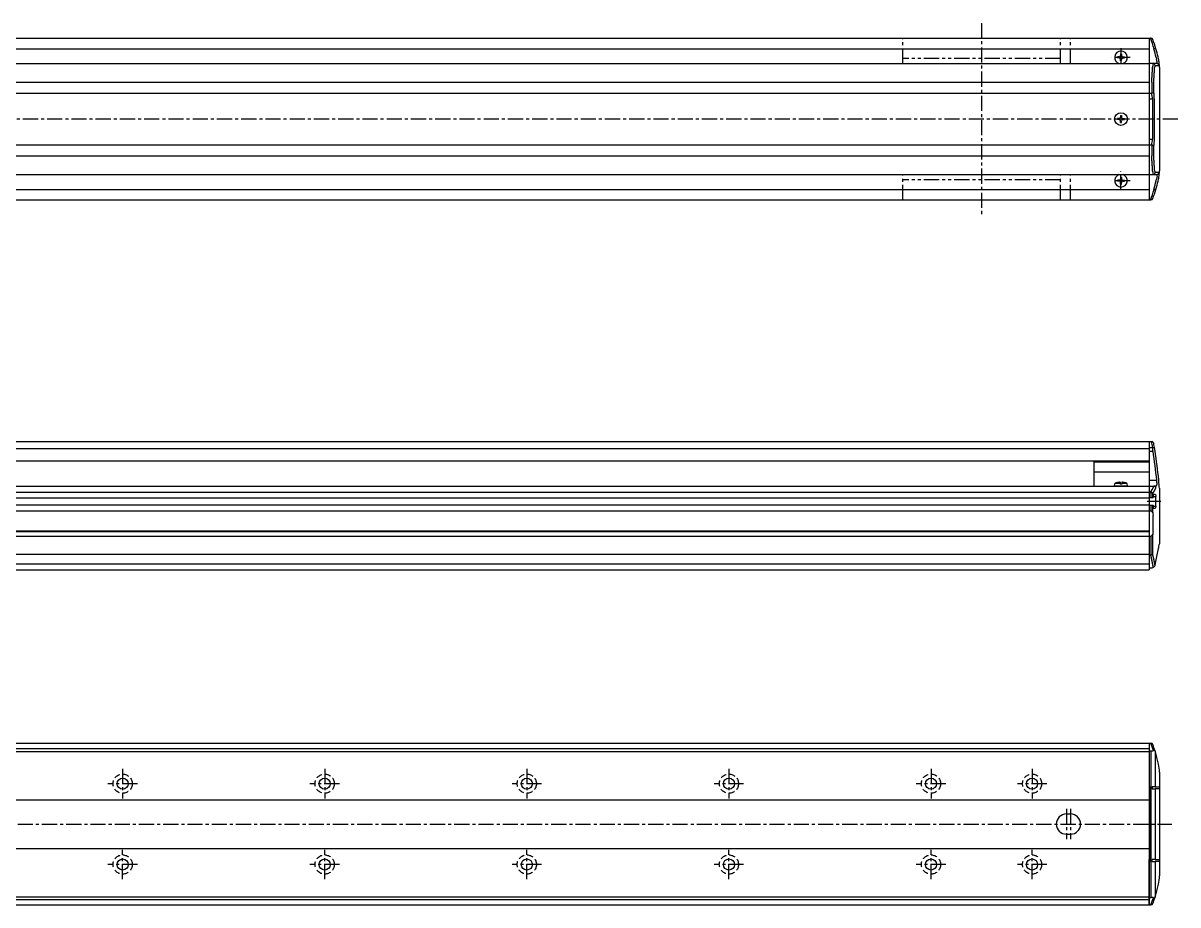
# Model space of a CAD drawing. Extents: x -693 to 450, y 35 to 506.
# Drawn here: x -122 to 450, y 69 to 506 of the extents above; entities that cross this region are included whole.
import ezdxf

# ---------------------------------------------------------------- set-up
doc = ezdxf.new("R2010")
doc.units = 0
for name, pattern in [('CENTER', [12, 7.5, -1.5, 1.5, -1.5]), ('DASHED', [4.5, 3, -1.5]), ('PHANTOM', [15, 7.5, -1.5, 1.5, -1.5, 1.5, -1.5])]:
    doc.linetypes.add(name, pattern=pattern)
doc.layers.get('0').update_dxf_attribs({"linetype": 'CONTINUOUS'})
doc.layers.add('CENTER', color=1, linetype='CENTER')

msp = doc.modelspace()

# ---------------------------------------------------------------- linework, layer by layer
at = {"color": 7, "linetype": 'CONTINUOUS'}
for p, q in [((-504.42, 498.26), (435.58, 498.26)), ((435.58, 498.26), (435.58, 418.26)), ((435.58, 498.26), (436.16, 498.26)), ((436.36, 498.26), (436.16, 498.26)), ((-258.42, 493.06), (435.58, 493.06)), ((437.97, 493.09), (437.82, 493.07)), ((-504.42, 485.76), (435.58, 485.76)), ((-258.42, 485.76), (435.58, 485.76)), ((419.83, 489.01), (419.83, 488.51)), ((420.58, 489.01), (419.83, 489.01)), ((420.58, 488.51), (419.83, 488.51)), ((421.33, 490.51), (421.33, 489.76)), ((421.33, 490.51), (421.83, 490.51)), ((421.33, 487.01), (421.33, 487.77)), ((421.33, 487.01), (421.83, 487.01)), ((421.83, 490.51), (421.83, 489.76)), ((421.83, 487.01), (421.83, 487.77)), ((422.57, 489.01), (423.33, 489.01)), ((422.57, 488.51), (423.33, 488.51)), ((423.33, 489.01), (423.33, 488.51)), ((439.25, 485.76), (435.58, 485.76)), ((438.97, 488.76), (439.18, 488.03)), ((440.16, 487.99), (439.94, 488.98)), ((440.48, 485.88), (440.48, 485.89)), ((438.41, 484.76), (440.24, 484.76)), ((440.58, 483.91), (440.58, 432.61)), ((-504.42, 476.53), (435.58, 476.53)), ((436.76, 476.51), (436.77, 476.51)), ((436.77, 476.51), (436.77, 471.02)), ((437.75, 471.6), (437.75, 476.34)), ((-504.42, 471), (435.58, 471)), ((435.58, 471.01), (436.66, 471.01)), ((436.77, 471.02), (436.66, 471.01)), ((435.58, 468.26), (437.09, 468.26)), ((437.09, 468.26), (437.09, 448.26)), ((438.08, 448.26), (438.08, 468.26)), ((419.83, 458.51), (419.83, 458.01)), ((420.58, 458.51), (419.83, 458.51)), ((420.58, 458.01), (419.83, 458.01)), ((421.33, 460.01), (421.33, 459.26)), ((421.33, 460.01), (421.83, 460.01)), ((421.33, 456.51), (421.33, 457.27)), ((421.83, 460.01), (421.83, 459.26)), ((421.83, 456.51), (421.83, 457.27)), ((422.57, 458.51), (423.33, 458.51)), ((422.57, 458.01), (423.33, 458.01)), ((423.33, 458.51), (423.33, 458.01)), ((421.33, 456.51), (421.83, 456.51)), ((435.58, 448.26), (437.09, 448.26)), ((-504.42, 445.53), (435.58, 445.53)), ((-504.42, 439.99), (435.58, 439.99)), ((435.58, 445.51), (436.66, 445.51)), ((436.66, 445.51), (436.77, 445.51)), ((436.77, 440.01), (436.76, 440.01)), ((436.77, 445.51), (436.77, 440.01)), ((437.75, 440.19), (437.75, 444.92)), ((-502.42, 430.76), (437.58, 430.76)), ((-258.42, 430.76), (435.58, 430.76)), ((421.33, 429.51), (421.33, 428.76)), ((421.33, 429.51), (421.83, 429.51)), ((421.83, 429.51), (421.83, 428.76)), ((435.58, 430.76), (439.25, 430.76)), ((440.24, 431.76), (438.41, 431.76)), ((440.48, 430.64), (440.48, 430.65)), ((-258.42, 423.46), (435.58, 423.46)), ((419.83, 428.01), (419.83, 427.51)), ((420.58, 428.01), (419.83, 428.01)), ((420.58, 427.51), (419.83, 427.51)), ((421.33, 426.01), (421.33, 426.77)), ((421.33, 426.01), (421.83, 426.01)), ((421.83, 426.01), (421.83, 426.77)), ((422.57, 428.01), (423.33, 428.01)), ((422.57, 427.51), (423.33, 427.51)), ((423.33, 428.01), (423.33, 427.51)), ((437.97, 423.44), (437.82, 423.46)), ((438.97, 427.76), (439.18, 428.5)), ((439.94, 427.54), (440.16, 428.54)), ((-504.42, 418.26), (435.58, 418.26)), ((435.58, 418.26), (436.16, 418.26)), ((436.16, 418.26), (436.36, 418.26)), ((-258.42, 298.59), (435.58, 298.59)), ((435.58, 298.59), (435.58, 236.09)), ((435.58, 298.59), (435.58, 289.09)), ((435.58, 298.59), (436.76, 298.59)), ((435.58, 298.59), (435.58, 289.09)), ((436.77, 298.59), (436.76, 298.59)), ((-258.42, 295.23), (435.58, 295.23)), ((435.58, 295.7), (437.27, 295.7)), ((435.58, 293.82), (437.43, 293.82)), ((-258.42, 289.09), (435.58, 289.09)), ((408.08, 289.09), (408.08, 276.59)), ((408.08, 288.62), (435.58, 288.62)), ((408.08, 283.63), (435.58, 283.63)), ((-504.42, 276.59), (435.58, 276.59)), ((418.43, 276.59), (418.54, 277.89)), ((424.73, 276.59), (418.43, 276.59)), ((421.18, 277.89), (418.54, 277.89)), ((421.18, 278.48), (421.18, 277.49)), ((421.98, 277.49), (421.18, 277.49)), ((421.98, 278.48), (421.98, 277.49)), ((424.61, 277.89), (421.98, 277.89)), ((424.73, 276.59), (424.61, 277.89)), ((435.58, 279.59), (439.25, 279.59)), ((435.58, 276.59), (437.82, 276.59)), ((435.58, 276.59), (435.58, 235.09)), ((438.97, 276.59), (437.82, 276.59)), ((437.82, 276.59), (437.97, 276.58)), ((439.18, 276.68), (438.97, 276.59)), ((440.48, 276.91), (440.48, 276.89)), ((440.58, 275.59), (440.58, 248.09)), ((-504.42, 273.59), (435.58, 273.59)), ((-504.42, 270.84), (435.58, 270.84)), ((435.58, 273.59), (436.16, 273.59)), ((435.58, 270.99), (437.55, 270.99)), ((436.16, 273.59), (436.36, 273.57)), ((436.36, 273.57), (436.36, 270.99)), ((437.29, 270.99), (437.29, 273.01)), ((438.49, 272.44), (437.55, 272.44)), ((437.55, 272.44), (437.55, 270.99)), ((437.55, 271.44), (438.81, 271.44)), ((438.81, 266.74), (438.81, 271.44)), ((-504.42, 267.34), (435.58, 267.34)), ((-504.42, 264.32), (435.58, 264.32)), ((435.58, 267.19), (437.55, 267.19)), ((435.58, 264.32), (436.36, 264.32)), ((436.36, 267.19), (436.36, 264.32)), ((437.29, 263.52), (437.29, 267.19)), ((437.55, 267.19), (437.55, 265.74)), ((437.55, 266.74), (438.81, 266.74)), ((437.55, 265.74), (438.49, 265.74)), ((437.43, 254.09), (437.43, 262.09)), ((-504.42, 254.39), (435.58, 254.39)), ((-504.42, 254.09), (435.58, 254.09)), ((-504.42, 251.85), (435.58, 251.85)), ((435.58, 251.85), (436.36, 251.85)), ((436.36, 251.85), (436.36, 242.59)), ((437.29, 242.85), (437.29, 252.65)), ((-504.42, 242.85), (435.58, 242.85)), ((435.58, 242.59), (436.31, 242.59)), ((436.36, 242.59), (436.31, 242.59)), ((-504.42, 238.09), (435.58, 238.09)), ((-504.42, 235.09), (435.58, 235.09)), ((435.58, 236.09), (436.52, 236.09)), ((438.47, 237.62), (438.43, 237.48)), ((-504.42, 149.3), (435.58, 149.3)), ((435.58, 149.3), (435.58, 69.3)), ((435.58, 149.3), (435.58, 126.85)), ((435.58, 149.3), (436.31, 149.3)), ((436.31, 149.3), (436.36, 149.3)), ((-504.42, 146.7), (435.58, 146.7)), ((-504.42, 145.3), (435.58, 145.3)), ((435.58, 145.55), (436.52, 145.55)), ((436.52, 73.05), (436.52, 145.55)), ((438.43, 145.51), (438.47, 145.38)), ((438.47, 145.38), (438.47, 127.8)), ((440.58, 134.95), (440.58, 83.65)), ((436.03, 127.8), (435.58, 127.8)), ((435.58, 126.85), (436.03, 126.85)), ((436.03, 127.8), (436.03, 90.8)), ((438.47, 127.8), (437.08, 127.8)), ((437.08, 127.8), (437.08, 126.8)), ((437.08, 126.8), (438.47, 126.8)), ((438.47, 127.8), (440.41, 127.8)), ((438.47, 126.8), (438.47, 91.8)), ((440.41, 126.8), (438.47, 126.8)), ((440.41, 127.8), (440.58, 127.75)), ((440.58, 126.74), (440.41, 126.8)), ((-504.42, 121.3), (435.58, 121.3)), ((394.58, 114.3), (396.58, 114.3)), ((394.58, 104.3), (396.58, 104.3)), ((-504.42, 97.3), (435.58, 97.3)), ((436.03, 91.76), (435.58, 91.75)), ((435.58, 69.3), (435.58, 91.75)), ((438.47, 91.8), (437.08, 91.8)), ((437.08, 90.8), (437.08, 91.8)), ((438.47, 91.8), (440.41, 91.8)), ((440.41, 91.8), (440.58, 91.86)), ((436.03, 90.8), (435.58, 90.8)), ((437.08, 90.8), (438.47, 90.8)), ((438.47, 90.8), (438.47, 73.22)), ((440.41, 90.8), (438.47, 90.8)), ((440.58, 90.86), (440.41, 90.8)), ((-504.42, 73.3), (435.58, 73.3)), ((-504.42, 71.9), (435.58, 71.9)), ((-504.42, 69.3), (435.58, 69.3)), ((435.58, 73.05), (436.52, 73.05)), ((435.58, 69.3), (436.31, 69.3)), ((436.36, 69.3), (436.31, 69.3)), ((438.47, 73.22), (438.43, 73.09))]:
    msp.add_line(p, q, dxfattribs=at)
at = {"color": 3, "linetype": 'PHANTOM'}
for p, q in [((313.58, 485.76), (313.58, 498.26)), ((391.58, 485.76), (391.58, 498.26)), ((396.58, 485.76), (396.58, 498.26)), ((391.58, 488.26), (313.58, 488.26)), ((313.58, 418.26), (313.58, 430.76)), ((391.58, 418.26), (391.58, 430.76)), ((396.58, 418.26), (396.58, 430.76)), ((391.58, 428.26), (313.58, 428.26))]:
    msp.add_line(p, q, dxfattribs=at)
at = {"color": 7, "linetype": 'CONTINUOUS'}
for points in [[(438.86, 493.09), (438.86, 493.09), (438.85, 493.11), (438.74, 493.17), (438.54, 493.18), (438.28, 493.15), (437.97, 493.09)], [(439.48, 486.57), (439.39, 487.13), (439.18, 488.03)], [(439.48, 429.96), (439.39, 429.4), (439.18, 428.5)], [(438.86, 423.44), (438.86, 423.44), (438.85, 423.42), (438.74, 423.36), (438.54, 423.35), (438.28, 423.38), (437.97, 423.44)], [(437.43, 293.82), (437.39, 294.24), (437.34, 294.87), (437.3, 295.37), (437.27, 295.7)], [(439.18, 276.68), (439.39, 277.07), (439.48, 277.54)], [(438.49, 272.44), (438.5, 272.44), (438.61, 272.37), (438.7, 272.2), (438.76, 271.96), (438.8, 271.66), (438.81, 271.44)], [(437.29, 263.52), (437.37, 263.03), (437.43, 262.09)], [(438.81, 266.74), (438.81, 266.64), (438.78, 266.32), (438.72, 266.03), (438.63, 265.83), (438.52, 265.74), (438.49, 265.74)], [(437.43, 254.09), (437.41, 253.54), (437.29, 252.65)], [(438.47, 237.62), (439.38, 241.71), (440.16, 245.67)], [(438.43, 145.51), (438.38, 145.61), (438.23, 145.74), (437.98, 145.8), (437.58, 145.73)], [(440.16, 139.03), (439.38, 142.3), (438.47, 145.38)], [(438.47, 73.22), (439.38, 76.31), (440.16, 79.58)], [(437.58, 72.88), (437.79, 72.82), (438.1, 72.82), (438.32, 72.92), (438.43, 73.09)]]:
    msp.add_lwpolyline(points, dxfattribs=at)
for points in [[(436.76, 476.51, 0), (436.76, 476.58, 0), (436.77, 476.64, 0), (436.77, 476.7, 0), (436.77, 476.76, 0), (436.78, 476.82, 0), (436.78, 476.89, 0), (436.79, 476.95, 0), (436.79, 477.01, 0), (436.79, 477.07, 0), (436.8, 477.13, 0), (436.8, 477.19, 0), (436.81, 477.26, 0), (436.81, 477.32, 0), (436.82, 477.38, 0), (436.82, 477.44, 0), (436.82, 477.5, 0), (436.83, 477.57, 0), (436.83, 477.63, 0), (436.84, 477.69, 0), (436.84, 477.75, 0), (436.85, 477.81, 0), (436.85, 477.88, 0), (436.85, 477.94, 0), (436.86, 478, 0), (436.86, 478.06, 0), (436.87, 478.12, 0), (436.87, 478.19, 0), (436.87, 478.25, 0), (436.88, 478.31, 0), (436.88, 478.37, 0), (436.89, 478.43, 0), (436.89, 478.5, 0), (436.89, 478.56, 0), (436.9, 478.62, 0), (436.9, 478.68, 0), (436.91, 478.74, 0), (436.91, 478.81, 0), (436.91, 478.87, 0), (436.92, 478.93, 0), (436.92, 478.99, 0), (436.93, 479.05, 0), (436.93, 479.12, 0), (436.93, 479.18, 0), (436.94, 479.24, 0), (436.94, 479.3, 0), (436.95, 479.36, 0), (436.95, 479.42, 0), (436.95, 479.49, 0), (436.96, 479.55, 0), (436.96, 479.61, 0), (436.97, 479.67, 0), (436.97, 479.74, 0), (436.98, 479.8, 0), (436.98, 479.86, 0), (436.98, 479.92, 0), (436.99, 479.98, 0), (436.99, 480.05, 0), (437, 480.11, 0), (437, 480.17, 0), (437, 480.23, 0), (437.01, 480.29, 0), (437.01, 480.36, 0), (437.01, 480.42, 0), (437.02, 480.48, 0), (437.02, 480.54, 0), (437.03, 480.6, 0), (437.03, 480.67, 0), (437.04, 480.73, 0), (437.04, 480.79, 0), (437.04, 480.85, 0), (437.05, 480.91, 0), (437.05, 480.98, 0), (437.06, 481.04, 0), (437.06, 481.1, 0), (437.06, 481.16, 0), (437.07, 481.22, 0), (437.07, 481.29, 0), (437.07, 481.35, 0), (437.08, 481.41, 0), (437.08, 481.47, 0), (437.09, 481.53, 0), (437.09, 481.59, 0), (437.1, 481.66, 0), (437.1, 481.72, 0), (437.1, 481.78, 0), (437.11, 481.84, 0), (437.11, 481.9, 0), (437.11, 481.97, 0), (437.12, 482.03, 0), (437.12, 482.09, 0), (437.13, 482.15, 0), (437.13, 482.21, 0), (437.13, 482.28, 0), (437.14, 482.34, 0), (437.14, 482.4, 0), (437.15, 482.46, 0), (437.15, 482.52, 0), (437.15, 482.59, 0), (437.16, 482.65, 0), (437.16, 482.71, 0), (437.16, 482.77, 0), (437.17, 482.83, 0), (437.17, 482.9, 0), (437.18, 482.96, 0), (437.18, 483.02, 0), (437.19, 483.08, 0), (437.19, 483.14, 0), (437.19, 483.21, 0), (437.2, 483.27, 0), (437.2, 483.33, 0), (437.2, 483.39, 0), (437.21, 483.45, 0), (437.21, 483.52, 0), (437.22, 483.58, 0), (437.22, 483.64, 0), (437.22, 483.7, 0), (437.23, 483.77, 0), (437.23, 483.83, 0), (437.23, 483.89, 0), (437.24, 483.95, 0), (437.24, 484.01, 0), (437.25, 484.08, 0), (437.25, 484.14, 0), (437.25, 484.2, 0), (437.26, 484.26, 0), (437.26, 484.32, 0), (437.27, 484.39, 0), (437.27, 484.45, 0)], [(437.75, 476.34, 0), (437.76, 476.4, 0), (437.76, 476.46, 0), (437.76, 476.52, 0), (437.77, 476.58, 0), (437.77, 476.64, 0), (437.78, 476.7, 0), (437.78, 476.76, 0), (437.78, 476.82, 0), (437.79, 476.88, 0), (437.79, 476.94, 0), (437.8, 477, 0), (437.8, 477.06, 0), (437.8, 477.13, 0), (437.81, 477.19, 0), (437.81, 477.25, 0), (437.82, 477.31, 0), (437.82, 477.37, 0), (437.83, 477.43, 0), (437.83, 477.49, 0), (437.83, 477.55, 0), (437.84, 477.61, 0), (437.84, 477.67, 0), (437.85, 477.73, 0), (437.85, 477.79, 0), (437.85, 477.85, 0), (437.86, 477.91, 0), (437.86, 477.97, 0), (437.87, 478.04, 0), (437.87, 478.1, 0), (437.87, 478.16, 0), (437.88, 478.22, 0), (437.88, 478.28, 0), (437.89, 478.34, 0), (437.89, 478.4, 0), (437.89, 478.46, 0), (437.9, 478.52, 0), (437.9, 478.58, 0), (437.91, 478.64, 0), (437.91, 478.7, 0), (437.91, 478.76, 0), (437.92, 478.82, 0), (437.92, 478.88, 0), (437.93, 478.94, 0), (437.93, 479.01, 0), (437.93, 479.07, 0), (437.94, 479.13, 0), (437.94, 479.19, 0), (437.95, 479.25, 0), (437.95, 479.31, 0), (437.95, 479.37, 0), (437.96, 479.43, 0), (437.96, 479.49, 0), (437.97, 479.55, 0), (437.97, 479.61, 0), (437.97, 479.67, 0), (437.98, 479.73, 0), (437.98, 479.8, 0), (437.99, 479.86, 0), (437.99, 479.92, 0), (437.99, 479.98, 0), (438, 480.04, 0), (438, 480.1, 0), (438, 480.16, 0), (438.01, 480.22, 0), (438.01, 480.28, 0), (438.02, 480.34, 0), (438.02, 480.4, 0), (438.02, 480.46, 0), (438.03, 480.52, 0), (438.03, 480.58, 0), (438.04, 480.64, 0), (438.04, 480.7, 0), (438.04, 480.77, 0), (438.05, 480.83, 0), (438.05, 480.89, 0), (438.06, 480.95, 0), (438.06, 481.01, 0), (438.06, 481.07, 0), (438.07, 481.13, 0), (438.07, 481.19, 0), (438.08, 481.25, 0), (438.08, 481.31, 0), (438.08, 481.37, 0), (438.09, 481.43, 0), (438.09, 481.49, 0), (438.1, 481.55, 0), (438.1, 481.62, 0), (438.1, 481.68, 0), (438.11, 481.74, 0), (438.11, 481.8, 0), (438.11, 481.86, 0), (438.12, 481.92, 0), (438.12, 481.98, 0), (438.13, 482.04, 0), (438.13, 482.1, 0), (438.13, 482.16, 0), (438.14, 482.22, 0), (438.14, 482.28, 0), (438.14, 482.35, 0), (438.15, 482.4, 0), (438.15, 482.47, 0), (438.16, 482.53, 0), (438.16, 482.59, 0), (438.16, 482.65, 0), (438.17, 482.71, 0), (438.17, 482.77, 0), (438.18, 482.83, 0), (438.18, 482.89, 0), (438.18, 482.95, 0), (438.19, 483.01, 0), (438.19, 483.07, 0), (438.19, 483.13, 0), (438.2, 483.19, 0), (438.2, 483.26, 0), (438.21, 483.32, 0), (438.21, 483.38, 0), (438.21, 483.44, 0), (438.22, 483.5, 0), (438.22, 483.56, 0), (438.23, 483.62, 0), (438.23, 483.68, 0), (438.23, 483.74, 0), (438.24, 483.8, 0), (438.24, 483.86, 0), (438.25, 483.92, 0), (438.25, 483.99, 0), (438.25, 484.05, 0), (438.26, 484.11, 0)], [(437.27, 432.08, 0), (437.27, 432.14, 0), (437.26, 432.2, 0), (437.26, 432.27, 0), (437.25, 432.33, 0), (437.25, 432.39, 0), (437.25, 432.45, 0), (437.24, 432.51, 0), (437.24, 432.58, 0), (437.23, 432.64, 0), (437.23, 432.7, 0), (437.23, 432.76, 0), (437.22, 432.82, 0), (437.22, 432.89, 0), (437.22, 432.95, 0), (437.21, 433.01, 0), (437.21, 433.07, 0), (437.2, 433.13, 0), (437.2, 433.2, 0), (437.2, 433.26, 0), (437.19, 433.32, 0), (437.19, 433.38, 0), (437.19, 433.44, 0), (437.18, 433.51, 0), (437.18, 433.57, 0), (437.17, 433.63, 0), (437.17, 433.69, 0), (437.16, 433.76, 0), (437.16, 433.82, 0), (437.16, 433.88, 0), (437.15, 433.94, 0), (437.15, 434, 0), (437.15, 434.07, 0), (437.14, 434.13, 0), (437.14, 434.19, 0), (437.13, 434.25, 0), (437.13, 434.31, 0), (437.13, 434.38, 0), (437.12, 434.44, 0), (437.12, 434.5, 0), (437.11, 434.56, 0), (437.11, 434.62, 0), (437.11, 434.69, 0), (437.1, 434.75, 0), (437.1, 434.81, 0), (437.1, 434.87, 0), (437.09, 434.93, 0), (437.09, 435, 0), (437.08, 435.06, 0), (437.08, 435.12, 0), (437.07, 435.18, 0), (437.07, 435.24, 0), (437.07, 435.31, 0), (437.06, 435.37, 0), (437.06, 435.43, 0), (437.06, 435.49, 0), (437.05, 435.55, 0), (437.05, 435.62, 0), (437.04, 435.68, 0), (437.04, 435.74, 0), (437.04, 435.8, 0), (437.03, 435.86, 0), (437.03, 435.93, 0), (437.02, 435.99, 0), (437.02, 436.05, 0), (437.01, 436.11, 0), (437.01, 436.17, 0), (437.01, 436.24, 0), (437, 436.3, 0), (437, 436.36, 0), (437, 436.42, 0), (436.99, 436.48, 0), (436.99, 436.55, 0), (436.98, 436.61, 0), (436.98, 436.67, 0), (436.98, 436.73, 0), (436.97, 436.79, 0), (436.97, 436.86, 0), (436.96, 436.92, 0), (436.96, 436.98, 0), (436.95, 437.04, 0), (436.95, 437.1, 0), (436.95, 437.16, 0), (436.94, 437.23, 0), (436.94, 437.29, 0), (436.93, 437.35, 0), (436.93, 437.41, 0), (436.93, 437.48, 0), (436.92, 437.54, 0), (436.92, 437.6, 0), (436.91, 437.66, 0), (436.91, 437.72, 0), (436.91, 437.78, 0), (436.9, 437.85, 0), (436.9, 437.91, 0), (436.89, 437.97, 0), (436.89, 438.03, 0), (436.89, 438.1, 0), (436.88, 438.16, 0), (436.88, 438.22, 0), (436.87, 438.28, 0), (436.87, 438.34, 0), (436.87, 438.4, 0), (436.86, 438.47, 0), (436.86, 438.53, 0), (436.85, 438.59, 0), (436.85, 438.65, 0), (436.85, 438.71, 0), (436.84, 438.78, 0), (436.84, 438.84, 0), (436.83, 438.9, 0), (436.83, 438.96, 0), (436.82, 439.02, 0), (436.82, 439.09, 0), (436.82, 439.15, 0), (436.81, 439.21, 0), (436.81, 439.27, 0), (436.8, 439.33, 0), (436.8, 439.39, 0), (436.79, 439.46, 0), (436.79, 439.52, 0), (436.79, 439.58, 0), (436.78, 439.64, 0), (436.78, 439.7, 0), (436.77, 439.77, 0), (436.77, 439.83, 0), (436.77, 439.89, 0), (436.76, 439.95, 0), (436.76, 440.01, 0)], [(438.26, 432.42, 0), (438.25, 432.48, 0), (438.25, 432.54, 0), (438.25, 432.61, 0), (438.24, 432.66, 0), (438.24, 432.73, 0), (438.23, 432.79, 0), (438.23, 432.85, 0), (438.23, 432.91, 0), (438.22, 432.97, 0), (438.22, 433.03, 0), (438.21, 433.09, 0), (438.21, 433.15, 0), (438.21, 433.21, 0), (438.2, 433.27, 0), (438.2, 433.33, 0), (438.19, 433.39, 0), (438.19, 433.45, 0), (438.19, 433.52, 0), (438.18, 433.58, 0), (438.18, 433.64, 0), (438.18, 433.7, 0), (438.17, 433.76, 0), (438.17, 433.82, 0), (438.16, 433.88, 0), (438.16, 433.94, 0), (438.16, 434, 0), (438.15, 434.06, 0), (438.15, 434.12, 0), (438.14, 434.18, 0), (438.14, 434.25, 0), (438.14, 434.31, 0), (438.13, 434.37, 0), (438.13, 434.43, 0), (438.13, 434.49, 0), (438.12, 434.55, 0), (438.12, 434.61, 0), (438.11, 434.67, 0), (438.11, 434.73, 0), (438.11, 434.79, 0), (438.1, 434.85, 0), (438.1, 434.91, 0), (438.1, 434.97, 0), (438.09, 435.03, 0), (438.09, 435.1, 0), (438.08, 435.16, 0), (438.08, 435.22, 0), (438.08, 435.28, 0), (438.07, 435.34, 0), (438.07, 435.4, 0), (438.06, 435.46, 0), (438.06, 435.52, 0), (438.06, 435.58, 0), (438.05, 435.64, 0), (438.05, 435.7, 0), (438.04, 435.76, 0), (438.04, 435.82, 0), (438.04, 435.88, 0), (438.03, 435.94, 0), (438.03, 436, 0), (438.02, 436.07, 0), (438.02, 436.13, 0), (438.02, 436.19, 0), (438.01, 436.25, 0), (438.01, 436.31, 0), (438, 436.37, 0), (438, 436.43, 0), (438, 436.49, 0), (437.99, 436.55, 0), (437.99, 436.61, 0), (437.99, 436.67, 0), (437.98, 436.73, 0), (437.98, 436.79, 0), (437.97, 436.85, 0), (437.97, 436.92, 0), (437.97, 436.98, 0), (437.96, 437.04, 0), (437.96, 437.1, 0), (437.95, 437.16, 0), (437.95, 437.22, 0), (437.95, 437.28, 0), (437.94, 437.34, 0), (437.94, 437.4, 0), (437.93, 437.46, 0), (437.93, 437.52, 0), (437.93, 437.58, 0), (437.92, 437.64, 0), (437.92, 437.7, 0), (437.91, 437.76, 0), (437.91, 437.83, 0), (437.91, 437.89, 0), (437.9, 437.95, 0), (437.9, 438.01, 0), (437.89, 438.07, 0), (437.89, 438.13, 0), (437.89, 438.19, 0), (437.88, 438.25, 0), (437.88, 438.31, 0), (437.87, 438.37, 0), (437.87, 438.43, 0), (437.87, 438.49, 0), (437.86, 438.55, 0), (437.86, 438.61, 0), (437.85, 438.68, 0), (437.85, 438.74, 0), (437.85, 438.8, 0), (437.84, 438.86, 0), (437.84, 438.92, 0), (437.83, 438.98, 0), (437.83, 439.04, 0), (437.83, 439.1, 0), (437.82, 439.16, 0), (437.82, 439.22, 0), (437.81, 439.28, 0), (437.81, 439.34, 0), (437.8, 439.4, 0), (437.8, 439.46, 0), (437.8, 439.52, 0), (437.79, 439.58, 0), (437.79, 439.64, 0), (437.78, 439.71, 0), (437.78, 439.77, 0), (437.78, 439.83, 0), (437.77, 439.89, 0), (437.77, 439.95, 0), (437.76, 440.01, 0), (437.76, 440.07, 0), (437.76, 440.13, 0), (437.75, 440.19, 0)], [(421.18, 278.48, 0), (421.16, 278.48, 0), (421.13, 278.48, 0), (421.11, 278.47, 0), (421.09, 278.47, 0), (421.07, 278.47, 0), (421.05, 278.47, 0), (421.03, 278.47, 0), (421.01, 278.47, 0), (420.99, 278.46, 0), (420.96, 278.46, 0), (420.94, 278.46, 0), (420.92, 278.46, 0), (420.9, 278.46, 0), (420.88, 278.46, 0), (420.86, 278.45, 0), (420.84, 278.45, 0), (420.82, 278.45, 0), (420.8, 278.45, 0), (420.77, 278.45, 0), (420.75, 278.44, 0), (420.73, 278.44, 0), (420.71, 278.44, 0), (420.69, 278.44, 0), (420.67, 278.44, 0), (420.65, 278.43, 0), (420.63, 278.43, 0), (420.61, 278.43, 0), (420.58, 278.43, 0), (420.56, 278.42, 0), (420.54, 278.42, 0), (420.52, 278.42, 0), (420.5, 278.41, 0), (420.48, 278.41, 0), (420.46, 278.41, 0), (420.44, 278.4, 0), (420.42, 278.4, 0), (420.4, 278.4, 0), (420.38, 278.4, 0), (420.35, 278.39, 0), (420.33, 278.39, 0), (420.31, 278.39, 0), (420.29, 278.38, 0), (420.27, 278.38, 0), (420.25, 278.38, 0), (420.23, 278.37, 0), (420.21, 278.37, 0), (420.19, 278.37, 0), (420.17, 278.36, 0), (420.14, 278.36, 0), (420.12, 278.35, 0), (420.1, 278.35, 0), (420.08, 278.35, 0), (420.06, 278.34, 0), (420.04, 278.34, 0), (420.02, 278.33, 0), (420, 278.33, 0), (419.98, 278.32, 0), (419.96, 278.32, 0), (419.94, 278.32, 0), (419.92, 278.31, 0), (419.9, 278.31, 0), (419.88, 278.3, 0), (419.85, 278.3, 0), (419.83, 278.29, 0), (419.81, 278.29, 0), (419.79, 278.29, 0), (419.77, 278.28, 0), (419.75, 278.27, 0), (419.73, 278.27, 0), (419.71, 278.26, 0), (419.69, 278.26, 0), (419.67, 278.25, 0), (419.65, 278.25, 0), (419.63, 278.25, 0), (419.61, 278.24, 0), (419.59, 278.24, 0), (419.57, 278.23, 0), (419.55, 278.22, 0), (419.52, 278.22, 0), (419.5, 278.21, 0), (419.48, 278.21, 0), (419.46, 278.2, 0), (419.44, 278.2, 0), (419.42, 278.19, 0), (419.4, 278.19, 0), (419.38, 278.18, 0), (419.36, 278.17, 0), (419.34, 278.17, 0), (419.32, 278.16, 0), (419.3, 278.15, 0), (419.28, 278.15, 0), (419.26, 278.14, 0), (419.24, 278.14, 0), (419.22, 278.13, 0), (419.2, 278.12, 0), (419.18, 278.12, 0), (419.16, 278.11, 0), (419.14, 278.11, 0), (419.12, 278.1, 0), (419.1, 278.09, 0), (419.08, 278.09, 0), (419.06, 278.08, 0), (419.04, 278.07, 0), (419.02, 278.06, 0), (419, 278.06, 0), (418.98, 278.05, 0), (418.96, 278.05, 0), (418.94, 278.04, 0), (418.92, 278.03, 0), (418.9, 278.02, 0), (418.88, 278.02, 0), (418.86, 278.01, 0), (418.84, 278, 0), (418.82, 278, 0), (418.8, 277.99, 0), (418.78, 277.98, 0), (418.76, 277.97, 0), (418.74, 277.96, 0), (418.72, 277.96, 0), (418.7, 277.95, 0), (418.68, 277.94, 0), (418.66, 277.93, 0), (418.64, 277.93, 0), (418.62, 277.92, 0), (418.6, 277.91, 0), (418.58, 277.9, 0), (418.56, 277.89, 0), (418.54, 277.89, 0)], [(424.61, 277.89, 0), (424.59, 277.89, 0), (424.57, 277.9, 0), (424.55, 277.91, 0), (424.54, 277.92, 0), (424.51, 277.93, 0), (424.5, 277.93, 0), (424.48, 277.94, 0), (424.46, 277.95, 0), (424.44, 277.96, 0), (424.42, 277.96, 0), (424.4, 277.97, 0), (424.38, 277.98, 0), (424.36, 277.99, 0), (424.34, 278, 0), (424.32, 278, 0), (424.3, 278.01, 0), (424.28, 278.02, 0), (424.26, 278.02, 0), (424.24, 278.03, 0), (424.22, 278.04, 0), (424.2, 278.05, 0), (424.18, 278.05, 0), (424.16, 278.06, 0), (424.14, 278.06, 0), (424.12, 278.07, 0), (424.1, 278.08, 0), (424.08, 278.09, 0), (424.06, 278.09, 0), (424.04, 278.1, 0), (424.02, 278.11, 0), (424, 278.11, 0), (423.97, 278.12, 0), (423.95, 278.12, 0), (423.93, 278.13, 0), (423.92, 278.14, 0), (423.89, 278.14, 0), (423.87, 278.15, 0), (423.85, 278.15, 0), (423.83, 278.16, 0), (423.81, 278.17, 0), (423.79, 278.17, 0), (423.77, 278.18, 0), (423.75, 278.19, 0), (423.73, 278.19, 0), (423.71, 278.2, 0), (423.69, 278.2, 0), (423.67, 278.21, 0), (423.65, 278.21, 0), (423.63, 278.22, 0), (423.61, 278.22, 0), (423.59, 278.23, 0), (423.57, 278.24, 0), (423.55, 278.24, 0), (423.53, 278.25, 0), (423.51, 278.25, 0), (423.48, 278.25, 0), (423.46, 278.26, 0), (423.44, 278.26, 0), (423.42, 278.27, 0), (423.4, 278.27, 0), (423.38, 278.28, 0), (423.36, 278.29, 0), (423.34, 278.29, 0), (423.32, 278.29, 0), (423.3, 278.3, 0), (423.28, 278.3, 0), (423.26, 278.31, 0), (423.24, 278.31, 0), (423.22, 278.32, 0), (423.2, 278.32, 0), (423.17, 278.32, 0), (423.15, 278.33, 0), (423.13, 278.33, 0), (423.11, 278.34, 0), (423.09, 278.34, 0), (423.07, 278.35, 0), (423.05, 278.35, 0), (423.03, 278.35, 0), (423.01, 278.36, 0), (422.99, 278.36, 0), (422.97, 278.37, 0), (422.95, 278.37, 0), (422.93, 278.37, 0), (422.9, 278.38, 0), (422.88, 278.38, 0), (422.86, 278.38, 0), (422.84, 278.39, 0), (422.82, 278.39, 0), (422.8, 278.39, 0), (422.78, 278.4, 0), (422.76, 278.4, 0), (422.74, 278.4, 0), (422.71, 278.4, 0), (422.69, 278.41, 0), (422.67, 278.41, 0), (422.65, 278.41, 0), (422.63, 278.42, 0), (422.61, 278.42, 0), (422.59, 278.42, 0), (422.57, 278.43, 0), (422.55, 278.43, 0), (422.53, 278.43, 0), (422.5, 278.43, 0), (422.48, 278.44, 0), (422.46, 278.44, 0), (422.44, 278.44, 0), (422.42, 278.44, 0), (422.4, 278.44, 0), (422.38, 278.45, 0), (422.36, 278.45, 0), (422.34, 278.45, 0), (422.31, 278.45, 0), (422.29, 278.45, 0), (422.27, 278.46, 0), (422.25, 278.46, 0), (422.23, 278.46, 0), (422.21, 278.46, 0), (422.19, 278.46, 0), (422.17, 278.46, 0), (422.15, 278.47, 0), (422.12, 278.47, 0), (422.1, 278.47, 0), (422.08, 278.47, 0), (422.06, 278.47, 0), (422.04, 278.47, 0), (422.02, 278.48, 0), (422, 278.48, 0), (421.98, 278.48, 0)], [(436.16, 273.59, 0), (436.18, 273.61, 0), (436.19, 273.63, 0), (436.21, 273.66, 0), (436.23, 273.68, 0), (436.24, 273.7, 0), (436.26, 273.73, 0), (436.27, 273.75, 0), (436.29, 273.77, 0), (436.3, 273.79, 0), (436.32, 273.82, 0), (436.33, 273.84, 0), (436.35, 273.86, 0), (436.37, 273.89, 0), (436.38, 273.91, 0), (436.4, 273.93, 0), (436.41, 273.95, 0), (436.43, 273.98, 0), (436.44, 274, 0), (436.46, 274.02, 0), (436.47, 274.05, 0), (436.49, 274.07, 0), (436.51, 274.09, 0), (436.52, 274.12, 0), (436.54, 274.14, 0), (436.55, 274.16, 0), (436.57, 274.19, 0), (436.58, 274.21, 0), (436.6, 274.23, 0), (436.61, 274.26, 0), (436.63, 274.28, 0), (436.64, 274.3, 0), (436.66, 274.32, 0), (436.67, 274.35, 0), (436.69, 274.37, 0), (436.7, 274.39, 0), (436.72, 274.42, 0), (436.73, 274.44, 0), (436.75, 274.46, 0), (436.76, 274.49, 0), (436.78, 274.51, 0), (436.79, 274.53, 0), (436.81, 274.56, 0), (436.82, 274.58, 0), (436.84, 274.6, 0), (436.85, 274.63, 0), (436.87, 274.65, 0), (436.88, 274.67, 0), (436.89, 274.7, 0), (436.91, 274.72, 0), (436.92, 274.74, 0), (436.94, 274.77, 0), (436.95, 274.79, 0), (436.97, 274.81, 0), (436.98, 274.84, 0), (437, 274.86, 0), (437.01, 274.88, 0), (437.02, 274.91, 0), (437.04, 274.93, 0), (437.05, 274.95, 0), (437.07, 274.98, 0), (437.08, 275, 0), (437.1, 275.02, 0), (437.11, 275.05, 0), (437.12, 275.07, 0), (437.14, 275.09, 0), (437.15, 275.12, 0), (437.17, 275.14, 0), (437.18, 275.16, 0), (437.19, 275.19, 0), (437.21, 275.21, 0), (437.22, 275.23, 0), (437.24, 275.26, 0), (437.25, 275.28, 0), (437.26, 275.3, 0), (437.28, 275.33, 0), (437.29, 275.35, 0), (437.31, 275.37, 0), (437.32, 275.4, 0), (437.33, 275.42, 0), (437.35, 275.44, 0), (437.36, 275.47, 0), (437.37, 275.49, 0), (437.39, 275.51, 0), (437.4, 275.54, 0), (437.41, 275.56, 0), (437.43, 275.58, 0), (437.44, 275.61, 0), (437.45, 275.63, 0), (437.47, 275.65, 0), (437.48, 275.68, 0), (437.5, 275.7, 0), (437.51, 275.73, 0), (437.52, 275.75, 0), (437.53, 275.77, 0), (437.55, 275.8, 0), (437.56, 275.82, 0), (437.57, 275.84, 0), (437.59, 275.87, 0), (437.6, 275.89, 0), (437.61, 275.91, 0), (437.63, 275.94, 0), (437.64, 275.96, 0), (437.65, 275.99, 0), (437.66, 276.01, 0), (437.68, 276.03, 0), (437.69, 276.06, 0), (437.7, 276.08, 0), (437.72, 276.1, 0), (437.73, 276.13, 0), (437.74, 276.15, 0), (437.75, 276.17, 0), (437.77, 276.2, 0), (437.78, 276.22, 0), (437.79, 276.25, 0), (437.81, 276.27, 0), (437.82, 276.29, 0), (437.83, 276.32, 0), (437.84, 276.34, 0), (437.86, 276.36, 0), (437.87, 276.39, 0), (437.88, 276.41, 0), (437.89, 276.43, 0), (437.91, 276.46, 0), (437.92, 276.48, 0), (437.93, 276.5, 0), (437.94, 276.53, 0), (437.95, 276.55, 0), (437.97, 276.58, 0)], [(437.29, 273.01, 0), (437.3, 273.03, 0), (437.32, 273.05, 0), (437.33, 273.07, 0), (437.35, 273.09, 0), (437.36, 273.11, 0), (437.37, 273.13, 0), (437.39, 273.15, 0), (437.4, 273.17, 0), (437.41, 273.19, 0), (437.43, 273.21, 0), (437.44, 273.23, 0), (437.45, 273.25, 0), (437.47, 273.27, 0), (437.48, 273.29, 0), (437.49, 273.31, 0), (437.51, 273.33, 0), (437.52, 273.35, 0), (437.53, 273.37, 0), (437.55, 273.39, 0), (437.56, 273.41, 0), (437.57, 273.43, 0), (437.59, 273.45, 0), (437.6, 273.47, 0), (437.61, 273.49, 0), (437.63, 273.51, 0), (437.64, 273.53, 0), (437.65, 273.55, 0), (437.66, 273.57, 0), (437.68, 273.59, 0), (437.69, 273.61, 0), (437.7, 273.63, 0), (437.72, 273.65, 0), (437.73, 273.67, 0), (437.74, 273.69, 0), (437.76, 273.71, 0), (437.77, 273.73, 0), (437.78, 273.75, 0), (437.79, 273.77, 0), (437.81, 273.79, 0), (437.82, 273.81, 0), (437.83, 273.83, 0), (437.85, 273.85, 0), (437.86, 273.87, 0), (437.87, 273.89, 0), (437.88, 273.91, 0), (437.9, 273.93, 0), (437.91, 273.95, 0), (437.92, 273.97, 0), (437.93, 273.99, 0), (437.95, 274.01, 0), (437.96, 274.03, 0), (437.97, 274.05, 0), (437.99, 274.07, 0), (438, 274.09, 0), (438.01, 274.11, 0), (438.02, 274.13, 0), (438.03, 274.15, 0), (438.05, 274.17, 0), (438.06, 274.19, 0), (438.07, 274.21, 0), (438.08, 274.23, 0), (438.1, 274.25, 0), (438.11, 274.27, 0), (438.12, 274.29, 0), (438.13, 274.31, 0), (438.14, 274.33, 0), (438.16, 274.35, 0), (438.17, 274.37, 0), (438.18, 274.39, 0), (438.19, 274.41, 0), (438.21, 274.43, 0), (438.22, 274.45, 0), (438.23, 274.47, 0), (438.24, 274.49, 0), (438.25, 274.51, 0), (438.27, 274.53, 0), (438.28, 274.55, 0), (438.29, 274.57, 0), (438.3, 274.59, 0), (438.31, 274.61, 0), (438.33, 274.63, 0), (438.34, 274.65, 0), (438.35, 274.67, 0), (438.36, 274.69, 0), (438.37, 274.71, 0), (438.38, 274.73, 0), (438.4, 274.75, 0), (438.41, 274.77, 0), (438.42, 274.79, 0), (438.43, 274.81, 0), (438.44, 274.83, 0), (438.46, 274.86, 0), (438.47, 274.88, 0), (438.48, 274.89, 0), (438.49, 274.92, 0), (438.5, 274.94, 0), (438.51, 274.96, 0), (438.52, 274.98, 0), (438.54, 275, 0), (438.55, 275.02, 0), (438.56, 275.04, 0), (438.57, 275.06, 0), (438.58, 275.08, 0), (438.59, 275.1, 0), (438.61, 275.12, 0), (438.62, 275.14, 0), (438.63, 275.16, 0), (438.64, 275.18, 0), (438.65, 275.2, 0), (438.66, 275.22, 0), (438.67, 275.24, 0), (438.68, 275.26, 0), (438.69, 275.28, 0), (438.71, 275.3, 0), (438.72, 275.32, 0), (438.73, 275.34, 0), (438.74, 275.36, 0), (438.75, 275.38, 0), (438.76, 275.4, 0), (438.77, 275.42, 0), (438.78, 275.44, 0), (438.8, 275.46, 0), (438.81, 275.49, 0), (438.82, 275.5, 0), (438.83, 275.53, 0), (438.84, 275.55, 0), (438.85, 275.57, 0), (438.86, 275.59, 0)], [(437.58, 236.39, 0), (437.58, 236.44, 0), (437.57, 236.49, 0), (437.56, 236.54, 0), (437.55, 236.59, 0), (437.54, 236.64, 0), (437.53, 236.69, 0), (437.52, 236.74, 0), (437.51, 236.78, 0), (437.5, 236.83, 0), (437.49, 236.88, 0), (437.48, 236.93, 0), (437.48, 236.98, 0), (437.46, 237.03, 0), (437.46, 237.08, 0), (437.45, 237.13, 0), (437.44, 237.18, 0), (437.43, 237.22, 0), (437.42, 237.27, 0), (437.41, 237.32, 0), (437.4, 237.37, 0), (437.39, 237.42, 0), (437.38, 237.47, 0), (437.37, 237.52, 0), (437.36, 237.56, 0), (437.35, 237.61, 0), (437.34, 237.66, 0), (437.33, 237.71, 0), (437.32, 237.76, 0), (437.31, 237.81, 0), (437.31, 237.86, 0), (437.3, 237.91, 0), (437.29, 237.96, 0), (437.28, 238, 0), (437.27, 238.05, 0), (437.26, 238.1, 0), (437.25, 238.15, 0), (437.24, 238.2, 0), (437.23, 238.25, 0), (437.22, 238.29, 0), (437.21, 238.34, 0), (437.2, 238.39, 0), (437.19, 238.44, 0), (437.18, 238.49, 0), (437.17, 238.54, 0), (437.16, 238.59, 0), (437.15, 238.64, 0), (437.14, 238.68, 0), (437.13, 238.73, 0), (437.12, 238.78, 0), (437.11, 238.83, 0), (437.1, 238.88, 0), (437.09, 238.93, 0), (437.08, 238.97, 0), (437.07, 239.02, 0), (437.06, 239.07, 0), (437.05, 239.12, 0), (437.04, 239.17, 0), (437.03, 239.22, 0), (437.02, 239.27, 0), (437.01, 239.31, 0), (437, 239.36, 0), (436.99, 239.41, 0), (436.98, 239.46, 0), (436.97, 239.51, 0), (436.96, 239.56, 0), (436.95, 239.6, 0), (436.94, 239.65, 0), (436.93, 239.7, 0), (436.92, 239.75, 0), (436.91, 239.8, 0), (436.9, 239.85, 0), (436.89, 239.9, 0), (436.88, 239.94, 0), (436.87, 239.99, 0), (436.86, 240.04, 0), (436.85, 240.09, 0), (436.84, 240.14, 0), (436.83, 240.19, 0), (436.82, 240.23, 0), (436.81, 240.28, 0), (436.8, 240.33, 0), (436.79, 240.38, 0), (436.78, 240.43, 0), (436.77, 240.47, 0), (436.76, 240.52, 0), (436.75, 240.57, 0), (436.74, 240.62, 0), (436.73, 240.67, 0), (436.72, 240.72, 0), (436.71, 240.76, 0), (436.7, 240.81, 0), (436.69, 240.86, 0), (436.68, 240.91, 0), (436.67, 240.96, 0), (436.66, 241, 0), (436.65, 241.05, 0), (436.64, 241.1, 0), (436.63, 241.15, 0), (436.62, 241.2, 0), (436.61, 241.24, 0), (436.6, 241.29, 0), (436.58, 241.34, 0), (436.57, 241.39, 0), (436.56, 241.44, 0), (436.55, 241.49, 0), (436.54, 241.53, 0), (436.53, 241.58, 0), (436.52, 241.63, 0), (436.51, 241.68, 0), (436.5, 241.72, 0), (436.49, 241.77, 0), (436.48, 241.82, 0), (436.47, 241.87, 0), (436.46, 241.92, 0), (436.45, 241.97, 0), (436.44, 242.01, 0), (436.43, 242.06, 0), (436.41, 242.11, 0), (436.4, 242.16, 0), (436.39, 242.2, 0), (436.38, 242.25, 0), (436.37, 242.3, 0), (436.36, 242.35, 0), (436.35, 242.4, 0), (436.34, 242.44, 0), (436.33, 242.49, 0), (436.32, 242.54, 0), (436.31, 242.59, 0)], [(438.43, 237.48, 0), (438.42, 237.52, 0), (438.41, 237.56, 0), (438.4, 237.6, 0), (438.39, 237.65, 0), (438.38, 237.69, 0), (438.38, 237.73, 0), (438.37, 237.77, 0), (438.36, 237.82, 0), (438.35, 237.86, 0), (438.34, 237.9, 0), (438.33, 237.94, 0), (438.33, 237.99, 0), (438.32, 238.03, 0), (438.31, 238.07, 0), (438.3, 238.11, 0), (438.29, 238.16, 0), (438.28, 238.2, 0), (438.28, 238.24, 0), (438.27, 238.28, 0), (438.26, 238.32, 0), (438.25, 238.37, 0), (438.24, 238.41, 0), (438.23, 238.45, 0), (438.23, 238.49, 0), (438.22, 238.54, 0), (438.21, 238.58, 0), (438.2, 238.62, 0), (438.19, 238.66, 0), (438.18, 238.71, 0), (438.18, 238.75, 0), (438.17, 238.79, 0), (438.16, 238.83, 0), (438.15, 238.87, 0), (438.14, 238.92, 0), (438.13, 238.96, 0), (438.12, 239, 0), (438.11, 239.04, 0), (438.11, 239.09, 0), (438.1, 239.13, 0), (438.09, 239.17, 0), (438.08, 239.21, 0), (438.07, 239.25, 0), (438.06, 239.3, 0), (438.06, 239.34, 0), (438.05, 239.38, 0), (438.04, 239.42, 0), (438.03, 239.46, 0), (438.02, 239.51, 0), (438.01, 239.55, 0), (438, 239.59, 0), (437.99, 239.63, 0), (437.99, 239.68, 0), (437.98, 239.72, 0), (437.97, 239.76, 0), (437.96, 239.8, 0), (437.95, 239.84, 0), (437.94, 239.88, 0), (437.93, 239.93, 0), (437.92, 239.97, 0), (437.92, 240.01, 0), (437.91, 240.05, 0), (437.9, 240.1, 0), (437.89, 240.14, 0), (437.88, 240.18, 0), (437.87, 240.22, 0), (437.86, 240.26, 0), (437.85, 240.31, 0), (437.84, 240.35, 0), (437.83, 240.39, 0), (437.83, 240.43, 0), (437.82, 240.47, 0), (437.81, 240.52, 0), (437.8, 240.56, 0), (437.79, 240.6, 0), (437.78, 240.64, 0), (437.77, 240.68, 0), (437.76, 240.72, 0), (437.75, 240.77, 0), (437.75, 240.81, 0), (437.74, 240.85, 0), (437.73, 240.89, 0), (437.72, 240.94, 0), (437.71, 240.98, 0), (437.7, 241.02, 0), (437.69, 241.06, 0), (437.68, 241.1, 0), (437.67, 241.14, 0), (437.66, 241.19, 0), (437.65, 241.23, 0), (437.65, 241.27, 0), (437.64, 241.31, 0), (437.63, 241.35, 0), (437.62, 241.4, 0), (437.61, 241.44, 0), (437.6, 241.48, 0), (437.59, 241.52, 0), (437.58, 241.56, 0), (437.57, 241.6, 0), (437.56, 241.65, 0), (437.55, 241.69, 0), (437.54, 241.73, 0), (437.54, 241.77, 0), (437.53, 241.81, 0), (437.52, 241.85, 0), (437.51, 241.9, 0), (437.5, 241.94, 0), (437.49, 241.98, 0), (437.48, 242.02, 0), (437.47, 242.06, 0), (437.46, 242.1, 0), (437.45, 242.15, 0), (437.44, 242.19, 0), (437.43, 242.23, 0), (437.42, 242.27, 0), (437.41, 242.31, 0), (437.4, 242.35, 0), (437.39, 242.4, 0), (437.38, 242.44, 0), (437.38, 242.48, 0), (437.37, 242.52, 0), (437.36, 242.56, 0), (437.35, 242.6, 0), (437.34, 242.65, 0), (437.33, 242.69, 0), (437.32, 242.73, 0), (437.31, 242.77, 0), (437.3, 242.81, 0), (437.29, 242.85, 0)], [(436.52, 145.55, 0), (436.53, 145.55, 0), (436.54, 145.55, 0), (436.55, 145.55, 0), (436.55, 145.55, 0), (436.56, 145.55, 0), (436.57, 145.55, 0), (436.58, 145.55, 0), (436.59, 145.55, 0), (436.6, 145.55, 0), (436.61, 145.55, 0), (436.62, 145.55, 0), (436.63, 145.55, 0), (436.63, 145.55, 0), (436.64, 145.55, 0), (436.65, 145.55, 0), (436.66, 145.55, 0), (436.67, 145.55, 0), (436.68, 145.55, 0), (436.69, 145.55, 0), (436.7, 145.55, 0), (436.7, 145.55, 0), (436.71, 145.55, 0), (436.72, 145.55, 0), (436.73, 145.56, 0), (436.74, 145.56, 0), (436.75, 145.56, 0), (436.76, 145.56, 0), (436.76, 145.56, 0), (436.77, 145.56, 0), (436.78, 145.56, 0), (436.79, 145.56, 0), (436.8, 145.56, 0), (436.81, 145.56, 0), (436.82, 145.56, 0), (436.83, 145.56, 0), (436.83, 145.56, 0), (436.84, 145.56, 0), (436.85, 145.56, 0), (436.86, 145.56, 0), (436.87, 145.57, 0), (436.88, 145.57, 0), (436.89, 145.57, 0), (436.89, 145.57, 0), (436.9, 145.57, 0), (436.91, 145.57, 0), (436.92, 145.57, 0), (436.93, 145.57, 0), (436.94, 145.57, 0), (436.95, 145.57, 0), (436.95, 145.58, 0), (436.96, 145.58, 0), (436.97, 145.58, 0), (436.98, 145.58, 0), (436.99, 145.58, 0), (437, 145.58, 0), (437.01, 145.58, 0), (437.01, 145.58, 0), (437.02, 145.59, 0), (437.03, 145.59, 0), (437.04, 145.59, 0), (437.05, 145.59, 0), (437.06, 145.59, 0), (437.07, 145.59, 0), (437.07, 145.59, 0), (437.08, 145.59, 0), (437.09, 145.6, 0), (437.1, 145.6, 0), (437.11, 145.6, 0), (437.12, 145.6, 0), (437.12, 145.6, 0), (437.13, 145.6, 0), (437.14, 145.6, 0), (437.15, 145.61, 0), (437.16, 145.61, 0), (437.17, 145.61, 0), (437.17, 145.61, 0), (437.18, 145.61, 0), (437.19, 145.62, 0), (437.2, 145.62, 0), (437.21, 145.62, 0), (437.22, 145.62, 0), (437.22, 145.62, 0), (437.23, 145.62, 0), (437.24, 145.63, 0), (437.25, 145.63, 0), (437.26, 145.63, 0), (437.26, 145.63, 0), (437.27, 145.63, 0), (437.28, 145.63, 0), (437.29, 145.64, 0), (437.3, 145.64, 0), (437.31, 145.64, 0), (437.31, 145.64, 0), (437.32, 145.65, 0), (437.33, 145.65, 0), (437.34, 145.65, 0), (437.35, 145.65, 0), (437.35, 145.65, 0), (437.36, 145.66, 0), (437.37, 145.66, 0), (437.38, 145.66, 0), (437.38, 145.66, 0), (437.39, 145.66, 0), (437.4, 145.67, 0), (437.41, 145.67, 0), (437.42, 145.67, 0), (437.42, 145.67, 0), (437.43, 145.68, 0), (437.44, 145.68, 0), (437.45, 145.68, 0), (437.46, 145.68, 0), (437.46, 145.69, 0), (437.47, 145.69, 0), (437.48, 145.69, 0), (437.49, 145.69, 0), (437.49, 145.69, 0), (437.5, 145.7, 0), (437.51, 145.7, 0), (437.52, 145.7, 0), (437.52, 145.7, 0), (437.53, 145.71, 0), (437.54, 145.71, 0), (437.55, 145.71, 0), (437.56, 145.72, 0), (437.56, 145.72, 0), (437.57, 145.72, 0), (437.58, 145.72, 0), (437.58, 145.72, 0)], [(437.58, 72.88, 0), (437.58, 72.88, 0), (437.57, 72.88, 0), (437.56, 72.88, 0), (437.56, 72.89, 0), (437.55, 72.89, 0), (437.54, 72.89, 0), (437.53, 72.9, 0), (437.52, 72.9, 0), (437.52, 72.9, 0), (437.51, 72.9, 0), (437.5, 72.91, 0), (437.49, 72.91, 0), (437.49, 72.91, 0), (437.48, 72.91, 0), (437.47, 72.91, 0), (437.46, 72.92, 0), (437.46, 72.92, 0), (437.45, 72.92, 0), (437.44, 72.92, 0), (437.43, 72.93, 0), (437.42, 72.93, 0), (437.42, 72.93, 0), (437.41, 72.93, 0), (437.4, 72.94, 0), (437.39, 72.94, 0), (437.38, 72.94, 0), (437.38, 72.94, 0), (437.37, 72.94, 0), (437.36, 72.95, 0), (437.35, 72.95, 0), (437.35, 72.95, 0), (437.34, 72.95, 0), (437.33, 72.95, 0), (437.32, 72.96, 0), (437.31, 72.96, 0), (437.31, 72.96, 0), (437.3, 72.96, 0), (437.29, 72.97, 0), (437.28, 72.97, 0), (437.27, 72.97, 0), (437.26, 72.97, 0), (437.26, 72.97, 0), (437.25, 72.97, 0), (437.24, 72.98, 0), (437.23, 72.98, 0), (437.22, 72.98, 0), (437.22, 72.98, 0), (437.21, 72.98, 0), (437.2, 72.99, 0), (437.19, 72.99, 0), (437.18, 72.99, 0), (437.17, 72.99, 0), (437.17, 72.99, 0), (437.16, 72.99, 0), (437.15, 73, 0), (437.14, 73, 0), (437.13, 73, 0), (437.12, 73, 0), (437.12, 73, 0), (437.11, 73, 0), (437.1, 73, 0), (437.09, 73.01, 0), (437.08, 73.01, 0), (437.07, 73.01, 0), (437.07, 73.01, 0), (437.06, 73.01, 0), (437.05, 73.01, 0), (437.04, 73.01, 0), (437.03, 73.02, 0), (437.02, 73.02, 0), (437.01, 73.02, 0), (437.01, 73.02, 0), (437, 73.02, 0), (436.99, 73.02, 0), (436.98, 73.02, 0), (436.97, 73.02, 0), (436.96, 73.03, 0), (436.95, 73.03, 0), (436.95, 73.03, 0), (436.94, 73.03, 0), (436.93, 73.03, 0), (436.92, 73.03, 0), (436.91, 73.03, 0), (436.9, 73.03, 0), (436.89, 73.03, 0), (436.89, 73.03, 0), (436.88, 73.04, 0), (436.87, 73.04, 0), (436.86, 73.04, 0), (436.85, 73.04, 0), (436.84, 73.04, 0), (436.83, 73.04, 0), (436.83, 73.04, 0), (436.82, 73.04, 0), (436.81, 73.04, 0), (436.8, 73.04, 0), (436.79, 73.04, 0), (436.78, 73.04, 0), (436.77, 73.04, 0), (436.76, 73.05, 0), (436.76, 73.05, 0), (436.75, 73.05, 0), (436.74, 73.05, 0), (436.73, 73.05, 0), (436.72, 73.05, 0), (436.71, 73.05, 0), (436.7, 73.05, 0), (436.7, 73.05, 0), (436.69, 73.05, 0), (436.68, 73.05, 0), (436.67, 73.05, 0), (436.66, 73.05, 0), (436.65, 73.05, 0), (436.64, 73.05, 0), (436.63, 73.05, 0), (436.63, 73.05, 0), (436.62, 73.05, 0), (436.61, 73.05, 0), (436.6, 73.05, 0), (436.59, 73.05, 0), (436.58, 73.05, 0), (436.57, 73.05, 0), (436.56, 73.05, 0), (436.55, 73.05, 0), (436.55, 73.05, 0), (436.54, 73.05, 0), (436.53, 73.05, 0), (436.52, 73.05, 0)]]:
    msp.add_polyline3d(points, dxfattribs=at)
for centre, radius in [((421.58, 458.26), 3.15), ((-72.42, 129.3), 2.75), ((27.58, 129.3), 2.75), ((127.58, 129.3), 2.75), ((227.58, 129.3), 2.75), ((327.58, 129.3), 2.75), ((377.58, 129.3), 2.75), ((-72.42, 89.3), 2.75), ((27.58, 89.3), 2.75), ((127.58, 89.3), 2.75), ((227.58, 89.3), 2.75), ((327.58, 89.3), 2.75), ((377.58, 89.3), 2.75)]:
    msp.add_circle(centre, radius, dxfattribs=at)
at = {"color": 3, "linetype": 'DASHED'}
for centre in [(-72.42, 129.3), (27.58, 129.3), (127.58, 129.3), (227.58, 129.3), (327.58, 129.3), (377.58, 129.3), (-72.42, 89.3), (27.58, 89.3), (127.58, 89.3), (227.58, 89.3), (327.58, 89.3), (377.58, 89.3)]:
    msp.add_circle(centre, 4.75, dxfattribs=at)
at = {"color": 7, "linetype": 'CONTINUOUS'}
for centre, radius, start, end in [((381.42, 476.26), 59, 16.566, 21.8934), ((436.36, 497.26), 1, 21.3711, 90), ((381.42, 475.76), 60, 16.7828, 21.3711), ((421.58, 488.76), 3.15, 287.7528, 252.2472), ((381.42, 475.76), 59, 12.7289, 17.0548), ((381.42, 475.76), 60, 12.7289, 16.7828), ((420.58, 489.76), 0.748, 270, 0), ((420.58, 487.77), 0.748, 0, 90.0001), ((422.57, 489.76), 0.748, 180, 270), ((422.57, 487.77), 0.748, 90, 180), ((441.25, 484.64), 3.98, 163.6112, 182.7638), ((437.42, 484.77), 0.993, 359.6186, 89.6134), ((437.88, 486.59), 1.6, 328.8724, 359.134), ((439.25, 484.77), 0.998, 359.8808, 89.8803), ((420.58, 483.91), 20, 5.6778, 11.7572), ((438.03, 485.81), 2.45, 334.6308, 1.5575), ((420.58, 483.91), 20, 0, 5.6392), ((439.34, 484.19), 1.09, 148.4536, 184.5411), ((430.81, 468.68), 6.3, 356.229, 21.7736), ((436.78, 472.12), 1.1, 269.5212, 331.9289), ((424.98, 468.67), 13.1, 358.2038, 12.9244), ((420.58, 459.26), 0.748, 270, 0), ((420.58, 457.27), 0.748, 0, 90.0001), ((422.57, 459.26), 0.748, 180, 270), ((422.57, 457.27), 0.748, 90, 180), ((430.91, 447.83), 6.19, 338.0119, 3.9855), ((424.34, 447.92), 13.75, 347.4233, 1.4486), ((436.78, 444.4), 1.1, 28.0711, 90.4788), ((421.58, 427.76), 3.15, 107.7528, 72.2472), ((420.58, 428.76), 0.748, 270, 0), ((422.57, 428.76), 0.748, 180, 270), ((440.42, 431.79), 3.17, 174.7294, 198.8955), ((437.42, 431.76), 0.993, 270.3866, 0.3814), ((439.14, 432.29), 0.898, 171.3652, 215.6401), ((439.25, 431.76), 0.998, 270.1197, 0.1192), ((437.88, 429.94), 1.6, 0.866, 31.1276), ((420.58, 432.61), 20, 348.2428, 354.3222), ((438.37, 430.79), 2.12, 356.2843, 27.5275), ((420.58, 432.61), 20, 354.3608, 0), ((420.58, 426.77), 0.748, 0, 90.0001), ((422.57, 426.77), 0.748, 90, 180), ((381.42, 440.26), 59, 338.1066, 343.434), ((381.42, 440.76), 60, 338.6289, 343.2172), ((381.42, 440.76), 59, 342.9452, 347.2711), ((381.42, 440.76), 60, 343.2172, 347.2711), ((436.36, 419.26), 1, 270, 338.6289), ((241.08, 262.39), 199, 9.6347, 10.4791), ((436.77, 297.59), 1, 10.4615, 90), ((241.08, 261.45), 200, 9.6347, 10.4615), ((437.32, 294.74), 0.959, 11.1474, 92.704), ((241.08, 261.45), 199, 5.2282, 9.3604), ((241.08, 261.45), 200, 9.3604, 9.6347), ((241.08, 261.45), 200, 5.2282, 9.3604), ((437.78, 275.51), 1.08, 4.0708, 80.082), ((327.23, 265.92), 112.85, 5.9119, 6.9562), ((241.08, 261.45), 200, 4.4273, 5.2282), ((241.08, 261.45), 200, 4.0523, 4.4273), ((436.15, 272.16), 1.42, 36.7839, 81.5243), ((436.38, 263.4), 0.923, 7.4585, 90.9988), ((436.38, 252.77), 0.92, 268.8348, 352.7079), ((292.58, 272.5), 150, 349.695, 350.6332), ((436.36, 244.37), 1.78, 270.0827, 301.7133), ((436.52, 238.09), 2, 270, 302.1468), ((436.52, 238.09), 2, 302.1468, 342.2552), ((381.42, 127.67), 59, 17.8226, 21.5109), ((436.36, 148.3), 1, 21.3711, 90), ((381.42, 126.8), 60, 18.1668, 21.3711), ((420.58, 134.95), 20, 0, 11.7572), ((394.58, 109.3), 5, 90, 270), ((396.58, 109.3), 5, 270, 90), ((420.58, 83.65), 20, 348.2428, 0), ((381.42, 90.93), 59, 338.4891, 342.1774), ((436.36, 70.3), 1, 270, 338.6289), ((381.42, 91.8), 60, 338.6289, 341.8332)]:
    msp.add_arc(centre, radius, start, end, dxfattribs=at)
msp.add_point((421.58, 276.59), dxfattribs=at)
msp.add_point((421.58, 276.59), dxfattribs=at)
at = {"layer": 'CENTER', "color": 1, "linetype": 'CENTER'}
for p, q in [((352.58, 505.76), (352.58, 410.76)), ((421.58, 493.3), (421.58, 484.22)), ((426.12, 488.76), (417.04, 488.76)), ((449.74, 458.26), (-541.84, 458.26)), ((421.58, 423.22), (421.58, 432.3)), ((426.12, 427.76), (417.04, 427.76)), ((434.57, 269.09), (441.35, 269.09)), ((-72.42, 136.59), (-72.42, 122.01)), ((27.58, 136.59), (27.58, 122.01)), ((127.58, 136.59), (127.58, 122.01)), ((227.58, 136.59), (227.58, 122.01)), ((327.58, 136.59), (327.58, 122.01)), ((377.58, 136.59), (377.58, 122.01)), ((-65.13, 129.3), (-79.71, 129.3)), ((34.87, 129.3), (20.29, 129.3)), ((134.87, 129.3), (120.29, 129.3)), ((234.87, 129.3), (220.29, 129.3)), ((334.87, 129.3), (320.29, 129.3)), ((384.87, 129.3), (370.29, 129.3)), ((394.58, 116.84), (394.58, 101.76)), ((396.58, 116.84), (396.58, 101.76)), ((-544.34, 109.3), (446.8, 109.3)), ((-72.42, 82.01), (-72.42, 96.59)), ((27.58, 82.01), (27.58, 96.59)), ((127.58, 82.01), (127.58, 96.59)), ((227.58, 82.01), (227.58, 96.59)), ((327.58, 82.01), (327.58, 96.59)), ((377.58, 82.01), (377.58, 96.59)), ((-65.13, 89.3), (-79.71, 89.3)), ((34.87, 89.3), (20.29, 89.3)), ((134.87, 89.3), (120.29, 89.3)), ((234.87, 89.3), (220.29, 89.3)), ((334.87, 89.3), (320.29, 89.3)), ((384.87, 89.3), (370.29, 89.3))]:
    msp.add_line(p, q, dxfattribs=at)

doc.saveas('drawing.dxf')
